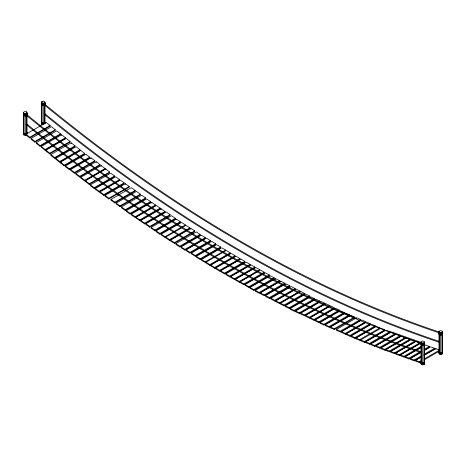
<?xml version="1.0" encoding="UTF-8"?>
<svg xmlns="http://www.w3.org/2000/svg" width="466" height="466" viewBox="0 0 466 466"><rect width="100%" height="100%" fill="white"/><g stroke="black" fill="none" stroke-linecap="round" stroke-linejoin="round"><path stroke-width="0.7" d="M210.778 265.107L210.76 265.876L214.663 268.241L234.998 256.504L235.015 255.729L231.107 253.37L210.778 265.107L214.68 267.472L214.663 268.241M215.717 267.962L215.7 268.731L219.603 271.096L239.938 259.352L239.955 258.583L236.046 256.218L215.717 267.962L219.62 270.321L219.603 271.096M220.593 270.775L220.575 271.544L224.478 273.909L244.813 262.172L244.831 261.397L240.922 259.032L220.593 270.775L224.495 273.14L224.478 273.909M196.326 256.364L196.303 257.133L200.205 259.527L220.54 247.79L220.558 247.021L216.655 244.627L196.326 256.364L200.229 258.758L200.205 259.527M209.84 264.589L205.937 262.189L205.92 262.958L209.822 265.352L209.84 264.589L230.175 252.846L226.272 250.452L205.343 262.562L201.434 260.308L201.434 259.527L221.769 247.79L225.672 250.044L225.672 250.825M230.175 252.846L230.152 253.615L209.822 265.352M191.398 253.102L191.375 253.871L195.277 256.288L215.612 244.545L215.636 243.782L211.733 241.365L191.398 253.102L195.301 255.519L195.277 256.288M181.041 246.928L181.012 247.685L184.915 250.131L205.244 238.388L205.273 237.625L201.37 235.184L181.041 246.928L184.944 249.368L184.915 250.131M170.509 240.153L170.474 240.91L174.377 243.374L194.712 231.637L194.741 230.874L190.839 228.41L170.509 240.153L174.406 242.617L174.377 243.374M190.81 229.173L190.839 228.41M169.572 239.6L165.669 237.118L165.634 237.881L169.537 240.357L169.572 239.6L189.901 227.862L186.004 225.381L165.04 237.444L161.143 234.946L161.184 234.188L181.513 222.445L185.416 224.95L185.375 225.707M186.132 249.869L186.097 250.632L190 253.108L210.335 241.371L210.37 240.613L206.467 238.132L186.132 249.869L190.035 252.351L190 253.108M189.901 227.862L189.872 228.62L169.537 240.357M165.04 237.444L165.081 236.687L185.416 224.95M175.915 243.666L175.868 244.423L179.771 246.951L200.1 235.208L200.147 234.456L196.244 231.928L175.915 243.666L179.812 246.194L179.771 246.951M156.063 230.886L156.017 231.637L159.914 234.206L180.243 222.468L180.295 221.717L176.398 219.148L156.063 230.886L159.96 233.454L159.914 234.206M176.352 219.894L176.398 219.148M151.141 227.425L151.089 228.171L154.98 230.781L175.315 219.037L175.367 218.292L171.476 215.682L151.141 227.425L155.038 230.035L154.98 230.781M131.319 214.092L131.261 214.832L135.157 217.459L155.487 205.722L155.545 204.976L151.654 202.349L131.319 214.092L135.21 216.713L135.157 217.459M151.596 203.094L151.654 202.349M135.944 217.22L135.886 217.966L139.777 220.599L160.112 208.861L160.17 208.116L156.279 205.483L135.944 217.22L139.835 219.853L139.777 220.599M140.784 220.535L140.726 221.28L144.617 223.919L164.947 212.176L165.005 211.436L161.12 208.797L140.784 220.535L144.676 223.173L144.617 223.919M161.055 209.537L161.12 208.797M126.333 210.673L126.269 211.418L130.16 214.075L150.489 202.337L150.553 201.597L146.668 198.935L126.333 210.673L130.218 213.335L130.16 214.075M121.416 206.951L121.341 207.679L125.22 210.422L145.555 198.685L145.631 197.951L141.751 195.207L121.416 206.951L125.296 209.694L125.22 210.422M116.145 203.124L116.069 203.858L119.948 206.619L140.278 194.881L140.359 194.153L136.48 191.386L116.145 203.124L120.024 205.89L119.948 206.619M145.887 223.686L145.811 224.414L149.691 227.181L170.02 215.443L170.102 214.71L166.222 211.948L145.887 223.686L149.767 226.453L149.691 227.181M105.036 195.452L104.955 196.18L108.828 198.959L129.164 187.221L129.245 186.493L125.366 183.715L105.036 195.452L108.91 198.236L108.828 198.959M125.284 184.443L125.366 183.715M95.349 188.509L95.262 189.237L99.141 192.027L119.477 180.284L119.558 179.561L115.679 176.771L95.349 188.509L99.223 191.299L99.141 192.027M110.99 199.396L110.908 200.124L114.787 202.914L135.117 191.171L135.204 190.448L131.325 187.658L110.99 199.396L114.869 202.186L114.787 202.914M90.357 184.909L90.27 185.631L94.144 188.445L114.479 176.701L114.566 175.979L110.692 173.171L90.357 184.909L94.231 187.716L94.144 188.445M99.974 191.811L99.887 192.534L103.761 195.341L124.096 183.604L124.177 182.876L120.304 180.068L99.974 191.811L103.848 194.619L103.761 195.341M65.514 165.995L65.415 166.706L69.277 169.607L89.612 157.863L89.711 157.153L85.849 154.252L65.514 165.995L69.376 168.89L69.277 169.607M75.83 173.451L75.731 174.162L79.593 177.068L99.922 165.325L100.027 164.615L96.165 161.708L75.83 173.451L79.692 176.352L79.593 177.068M96.06 162.424L96.165 161.708M70.64 169.548L70.535 170.259L74.397 173.171L94.732 161.434L94.831 160.718L90.975 157.811L70.64 169.548L74.496 172.461L74.397 173.171M90.87 158.522L90.975 157.811M80.828 177.319L80.723 178.029L84.579 180.965L104.908 169.228L105.019 168.517L101.163 165.581L80.828 177.319L84.684 180.26L84.579 180.965M101.058 166.286L101.163 165.581M25.828 134.924L25.95 134.231L46.28 122.488L50.124 125.523L50.002 126.216L29.667 137.959L25.828 134.924L27.057 134.214M29.667 137.959L29.789 137.26L50.124 125.523M31.117 138.431L31.001 139.124L34.839 142.159L55.174 130.422L55.297 129.723L51.452 126.688L31.117 138.431L34.962 141.46L34.839 142.159M36.313 142.573L36.191 143.272L40.029 146.301L60.364 134.563L60.487 133.864L56.648 130.835L36.313 142.573L40.152 145.602L40.029 146.301M41.305 146.481L41.183 147.18L45.027 150.209L65.356 138.472L65.479 137.773L61.64 134.744L41.305 146.481L45.144 149.516L45.027 150.209M45.93 150.18L45.808 150.873L49.646 153.908L69.982 142.165L70.104 141.472L66.259 138.437L45.93 150.18L49.769 153.209L49.646 153.908M50.852 154.549L50.73 155.248L54.574 158.277L74.904 146.54L75.026 145.841L71.187 142.812L50.852 154.549L54.697 157.584L54.574 158.277M55.844 158.457L55.722 159.156L59.566 162.185L79.902 150.448L80.018 149.749L76.179 146.72L55.844 158.457L59.689 161.492L59.566 162.185M61.518 135.437L61.64 134.744M60.347 162.855L60.469 162.156L80.804 150.419L84.643 153.448L84.521 154.147L64.186 165.884L60.347 162.855L61.576 162.145M64.186 165.884L64.308 165.191L84.643 153.448M71.065 143.505L71.187 142.812M85.464 180.709L85.342 181.402L89.187 184.437L109.516 172.7L109.638 172.001L105.799 168.972L85.464 180.709L89.309 183.738L89.187 184.437M105.677 169.665L105.799 168.972M44.02 104.448L44.27 104.116M26.51 135.047L25.263 135.35L24.016 135.047L23.498 134.33L23.498 112.562L24.016 111.846L25.263 111.549L26.51 111.846L27.022 112.562L27.022 133.748M23.498 132.6L24.016 133.317L25.263 133.62L26.51 133.317L26.51 113.285L27.022 112.562M27.022 113.442L26.51 114.158L25.263 114.455L24.016 114.158L23.498 113.442M26.649 115.632L26.649 114.24L27.226 113.442L27.226 114.828L26.649 115.632L25.263 115.964L23.877 115.632L23.3 114.828L23.3 113.442L23.877 114.24L23.877 115.632M27.022 114.828L26.51 115.551L25.263 115.848L24.016 115.551L23.498 114.828M41.486 102.182L42.004 102.899L42.004 124.667L41.486 123.944L41.486 102.182L42.004 101.46L43.245 101.163L44.491 101.46L45.01 102.182L45.01 123.362M44.491 124.078L44.491 102.899L45.01 102.182M45.01 103.056L44.491 103.778L43.245 104.075L42.004 103.778L41.486 103.056M41.858 105.246L41.858 103.86L41.288 103.056L41.288 104.448L41.858 105.246L43.245 105.578L44.637 105.246L44.637 103.86L45.208 103.056L45.208 104.448M26.51 133.317L27.022 132.6M45.01 122.214L44.491 122.937L43.245 123.234L42.004 122.937L41.486 122.214M420.99 342.056L421.509 341.333L422.755 341.036L423.996 341.333L424.514 342.056L424.514 363.818L423.996 364.54L422.755 364.837L421.509 364.54L420.99 363.818L420.99 342.056L421.509 342.772L421.509 364.54M423.996 364.54L423.996 342.772L424.514 342.056M424.514 342.929L423.996 343.652L422.755 343.949L421.509 343.652L420.99 342.929M424.142 345.12L424.142 343.733L424.712 342.929L424.712 344.322L424.142 345.12L422.755 345.452L421.363 345.12L420.792 344.322L420.792 342.929L421.363 343.733L421.363 345.12M424.514 344.322L423.996 345.038L422.755 345.335L421.509 345.038M438.978 331.67L439.49 330.953L440.737 330.65L441.984 330.953L442.502 331.67L442.502 353.438L441.984 354.154L440.737 354.451L439.49 354.154L438.978 353.438L438.978 331.67L439.49 332.386L439.49 354.154M441.984 354.154L441.984 332.386L442.502 331.67M442.502 332.549L441.984 333.266L440.737 333.563L439.49 333.266L438.978 332.549M439.351 334.739L439.351 333.347L438.774 332.549L438.774 333.936L439.351 334.739L440.737 335.071L442.123 334.739L442.123 333.347L442.7 332.549L442.123 331.745M442.502 333.936L441.984 334.658L440.737 334.955L439.49 334.658L438.978 333.936M442.123 334.739L442.7 333.936L442.7 332.549M424.514 362.088L423.996 362.81L422.755 363.107L421.509 362.81L420.99 362.088M424.107 364.016L424.107 362.868L424.666 362.088L424.666 363.235L424.107 364.016L422.755 364.336L421.404 364.016L420.839 363.235L420.839 362.088L421.404 362.868L421.404 364.016M423.996 363.952L424.514 363.235M442.502 351.708L441.984 352.424L440.737 352.721L439.49 352.424L438.978 351.708M442.088 353.63L442.088 352.488L442.648 351.708L442.648 352.849L442.088 353.63L440.737 353.956L439.386 353.63L438.826 352.849L438.826 351.708L439.386 352.488L439.386 353.63M442.502 352.849L441.984 353.572L440.737 353.869L439.49 353.572L438.978 352.849M26.364 133.433L26.061 134.062M34.962 141.46L55.297 129.723M40.152 145.602L60.487 133.864M45.144 149.516L65.479 137.773M49.769 153.209L70.104 141.472M54.697 157.584L75.026 145.841M59.689 161.492L80.018 149.749M69.376 168.89L89.711 157.153M74.496 172.461L94.831 160.718M79.692 176.352L100.027 164.615M84.684 180.26L105.019 168.517M89.309 183.738L109.638 172.001M94.231 187.716L114.566 175.979M99.223 191.299L119.558 179.561M103.848 194.619L124.177 182.876M108.91 198.236L129.245 186.493M114.869 202.186L135.204 190.448M120.024 205.89L140.359 194.153M125.296 209.694L145.631 197.951M130.218 213.335L150.553 201.597M135.21 216.713L155.545 204.976M139.835 219.853L160.17 208.116M144.676 223.173L165.005 211.436M149.767 226.453L170.102 214.71M155.038 230.035L175.367 218.292M159.96 233.454L180.295 221.717M174.406 242.617L194.741 230.874M179.812 246.194L200.147 234.456M184.944 249.368L205.273 237.625M190.035 252.351L210.37 240.613M195.301 255.519L215.636 243.782M200.229 258.758L220.558 247.021M201.434 259.527L205.343 261.781L225.672 250.044M214.68 267.472L235.015 255.729M219.62 270.321L239.955 258.583M224.495 273.14L244.831 261.397M225.859 273.868L246.194 262.131L250.096 264.385L250.096 265.166L229.767 276.903L225.859 274.649L225.859 273.868L229.767 276.128L250.096 264.385M230.618 276.606L250.953 264.863L254.855 267.006L254.873 267.799L234.538 279.536L230.635 277.392L230.618 276.606L234.52 278.75L254.855 267.006M259.096 270.822L239.378 282.21L235.476 280.095L235.458 279.303L255.787 267.566L259.69 269.674L259.713 270.466M235.458 279.303L239.361 281.417L259.69 269.674M239.955 281.697L260.29 269.96L264.193 272.214L264.193 272.989L243.864 284.732L239.955 282.478L239.955 281.697L243.864 283.951L264.193 272.214M245.069 284.58L265.404 272.837L269.307 274.952L269.331 275.744L248.995 287.481L245.093 285.373L245.069 284.58L248.972 286.689L269.307 274.952M249.997 287.51L270.327 275.773L274.229 277.858L274.258 278.656L253.923 290.394L250.021 288.303L249.997 287.51L253.9 289.602L274.229 277.858M255.263 290.423L275.598 278.685L279.501 280.707L279.53 281.511L259.201 293.248L255.298 291.227L255.263 290.423L259.166 292.45L279.501 280.707M260.354 292.834L280.689 281.097L284.592 283.159L284.621 283.957L264.286 295.694L260.383 293.632L260.354 292.834L264.257 294.902L284.592 283.159M265.486 295.59L285.821 283.846L289.718 285.827L289.759 286.625L269.424 298.368L265.527 296.393L265.486 295.59L269.383 297.564L289.718 285.827M270.892 298.246L291.221 286.508L295.124 288.547L295.153 289.345L274.824 301.083L270.921 299.044L270.892 298.246L274.789 300.285L295.124 288.547M288.291 298.659L279.664 303.64L275.761 301.618L275.726 300.82L296.061 289.077L299.964 291.104L299.993 291.902M275.726 300.82L279.629 302.842L299.964 291.104M280.217 303.092L300.553 291.355L304.449 293.353L304.49 294.151L284.155 305.894L280.258 303.896L280.217 303.092L284.114 305.09L304.449 293.353M290.137 297.593L298.147 292.968M285.338 305.772L305.673 294.034L309.57 295.962L309.616 296.766L289.281 308.504L285.384 306.581L285.338 305.772L289.235 307.7L309.57 295.962M290.26 308.521L310.595 296.778L314.486 298.665L314.544 299.475L294.209 311.212L290.318 309.325L290.26 308.521L294.157 310.403L314.486 298.665M295.531 311.02L315.861 299.283L319.74 300.995L319.822 301.817L299.487 313.554L295.607 311.841L295.531 311.02L299.411 312.733L319.74 300.995M300.622 313.14L320.957 301.403L324.849 303.255L324.907 304.065L304.572 315.808L300.681 313.95L300.622 313.14L304.514 314.993L324.849 303.255M305.463 315.412L325.798 303.669L329.689 305.533L329.747 306.343L309.412 318.08L305.521 316.222L305.463 315.412L309.354 317.27L329.689 305.533M310.088 317.608L330.417 305.865L334.314 307.735L334.367 308.544L314.037 320.288L310.14 318.418L310.088 317.608L313.979 319.478L332.462 308.807M338.747 311.253L319.029 322.635L315.138 320.806L315.08 319.991L335.409 308.253L339.3 310.082L339.365 310.898M315.08 319.991L318.965 321.82L339.3 310.082M320.002 322.519L340.331 310.781L344.217 312.517L344.292 313.333L323.957 325.076L320.078 323.334L320.002 322.519L323.882 324.254L344.217 312.517M348.947 315.954L329.229 327.336L325.35 325.623L325.274 324.802L345.609 313.065L349.483 314.777L349.564 315.599M325.274 324.802L329.153 326.515L349.483 314.777M330.429 327.05L350.764 315.313L354.638 317.002L334.308 328.74L330.429 327.05L330.51 327.872L334.39 329.561L354.108 318.179M360.061 320.631L340.343 332.013L336.469 330.318L336.388 329.497L356.723 317.754L360.597 319.455L360.678 320.276M336.388 329.497L340.262 331.192L360.597 319.455M341.45 331.728L361.785 319.991L365.659 321.651L345.323 333.394L341.45 331.728L341.537 332.555L345.411 334.215L365.746 322.478M346.075 333.749L366.41 322.006L370.284 323.695L370.365 324.517L350.036 336.26L346.156 334.571L346.075 333.749L349.949 335.438L370.284 323.695M371.402 324.19L375.276 325.856L375.363 326.678L355.028 338.421L351.154 336.755L351.067 335.934L370.785 324.546M351.067 335.934L354.941 337.594L375.276 325.856M380.949 328.239L359.956 340.366L356.111 338.963L355.989 338.124L376.324 326.381M355.989 338.124L359.834 339.528L380.163 327.784L376.965 326.619M384.91 330.586L364.575 342.324L360.719 340.809L360.614 339.982L364.47 341.491L384.805 329.753L381.59 328.489M389.902 332.485L369.567 344.223L365.705 342.667L365.606 341.84L385.941 330.097M365.606 341.84L369.468 343.395L389.186 332.008M391.778 332.462L394.993 333.749L395.092 334.576L374.763 346.32L370.901 344.77L370.796 343.943L390.514 332.555M370.796 343.943L374.658 345.487L394.993 333.749M396.898 334.326L400.119 335.625L400.218 336.458L379.883 348.195L376.021 346.634L375.922 345.801L395.64 334.419M375.922 345.801L379.784 347.368L400.119 335.625M396.042 343.792L384.951 350.193L381.112 348.789L380.99 347.951L401.319 336.213L405.164 337.617L405.286 338.456L397.277 343.075M380.99 347.951L384.829 349.354L405.164 337.617M385.609 349.593L405.944 337.85L409.783 339.254L409.905 340.093L389.576 351.836L385.732 350.432L385.609 349.593L389.454 350.997L409.783 339.254M390.601 351.446L410.936 339.708L414.781 341.112L414.897 341.951L394.568 353.688L390.724 352.284L390.601 351.446L394.446 352.849L414.781 341.112M410.581 349.086L399.49 355.488L395.651 354.084L395.529 353.245L415.864 341.508L419.703 342.912L419.825 343.751L411.816 348.376M395.529 353.245L399.368 354.649L419.703 342.912M420.751 347.525L404.115 357.131L400.271 355.727L400.154 354.888L420.483 343.151M400.154 354.888L403.993 356.292L421.247 346.331M420.815 352.226L409.107 358.983L405.269 357.579L405.146 356.74L421.165 347.496M424.246 345.714L425.475 345.003L429.32 346.407L429.442 347.246L424.509 350.088M405.146 356.74L408.985 358.144L421.311 351.032M424.392 349.255L429.32 346.407M421.078 356.927L414.297 360.835L410.459 359.432L410.336 358.599L420.81 352.546M424.509 350.415L430.671 346.855L434.51 348.259L434.632 349.098L424.159 355.144M410.336 358.599L414.175 360.002L420.955 356.088M424.037 354.311L434.51 348.259M421.322 361.54L419.47 362.606L415.631 361.202L415.509 360.369L421.054 357.166M424.136 355.389L435.844 348.626L439.042 349.797M415.509 360.369L419.348 361.773L421.2 360.701M424.281 358.925L439.065 350.385M424.404 359.764L439.188 351.224M44.421 113.413L44.043 114.071C162.127 210.917 294.005 293.685 439.461 342.364M42.004 102.899L43.245 103.196L44.491 102.899M44.637 103.86L43.245 104.192L41.858 103.86M44.491 105.165L43.245 105.462L42.004 105.165L41.486 104.448M23.498 112.562L24.016 113.285L25.263 113.582L26.51 113.285M26.649 114.24L25.263 114.572L23.877 114.24M26.51 134.464L25.263 134.761L24.016 134.464M26.614 134.528L25.263 134.849L23.912 134.528L23.352 133.748L23.352 132.6L23.912 133.381L23.912 134.528M439.49 332.386L440.737 332.689L441.984 332.386M442.123 333.347L440.737 333.679L439.351 333.347M421.509 342.772L422.755 343.069L423.996 342.772M424.142 343.733L422.755 344.065L421.363 343.733M442.088 352.488L440.737 352.809L439.386 352.488M424.107 362.868L422.755 363.195L421.404 362.868M421.136 351.76C276 303.092 144.413 220.441 26.556 123.793L26.113 124.469M43.245 103.196L43.245 124.463L41.893 124.142L41.334 123.362L41.334 122.214L41.893 122.995L43.245 123.321L44.596 122.995L45.161 122.214L45.161 123.362M23.912 133.381L25.263 133.701L26.614 133.381L27.174 132.6L27.174 133.748M422.755 364.255L421.509 363.952L420.99 363.235M439.123 331.99C293.982 283.322 162.395 200.677 44.544 104.029L44.59 104.116M439.461 332.98C294.005 284.301 162.127 201.533 44.043 104.687M439.123 341.374C293.982 292.706 162.395 210.061 44.544 113.413L44.59 113.5M389.244 331.157L421.136 342.376M420.798 343.127C275.598 294.436 143.965 211.756 26.061 115.073M420.798 352.512C275.598 303.826 143.965 221.14 26.061 124.457M386.582 330.359L389.803 331.652M356.478 318.261C236.6 268.247 126.717 196.652 26.556 114.409L26.026 115.038M161.184 234.188L165.081 236.687M48.901 125.354L50.002 126.216M25.95 134.231L29.789 137.26M60.469 162.156L64.308 165.191M41.486 123.362L42.004 124.078M435.844 348.626L435.966 349.465M424.328 344.549L424.45 345.388M419.348 361.773L419.47 362.606M414.175 360.002L414.297 360.835M408.985 358.144L409.107 358.983M403.993 356.292L404.115 357.131M399.368 354.649L399.49 355.488M394.446 352.849L394.568 353.688M389.454 350.997L389.576 351.836M384.829 349.354L384.951 350.193M359.834 339.528L359.956 340.366M364.47 341.491L364.575 342.324M374.658 345.487L374.763 346.32M369.468 343.395L369.567 344.223M379.784 347.368L379.883 348.195M354.941 337.594L355.028 338.421M345.323 333.394L345.411 334.215M349.949 335.438L350.036 336.26M334.308 328.74L334.39 329.561M340.262 331.192L340.343 332.013M329.153 326.515L329.229 327.336M299.411 312.733L299.487 313.554M323.882 324.254L323.957 325.076M318.965 321.82L319.029 322.635M304.514 314.993L304.572 315.808M309.354 317.27L309.412 318.08M313.979 319.478L314.037 320.288M294.157 310.403L294.209 311.212M289.235 307.7L289.281 308.504M285.821 283.846L285.862 284.65M269.383 297.564L269.424 298.368M284.114 305.09L284.155 305.894M279.629 302.842L279.664 303.64M275.598 278.685L275.633 279.483M259.166 292.45L259.201 293.248M274.789 300.285L274.824 301.083M280.689 281.097L280.718 281.895M264.257 294.902L264.286 295.694M253.9 289.602L253.923 290.394M248.972 286.689L248.995 287.481M239.361 281.417L239.378 282.21M234.52 278.75L234.538 279.536M440.737 332.689L440.737 354.451M422.755 343.069L422.755 364.837M243.864 283.951L243.864 284.732M229.767 276.128L229.767 276.903M205.343 261.781L205.343 262.562M42.004 101.46L42.004 102.339M41.893 122.995L41.893 124.142M26.51 111.846L26.51 112.72M25.263 113.582L25.263 135.35M24.016 113.285L24.016 135.047"/></g></svg>
